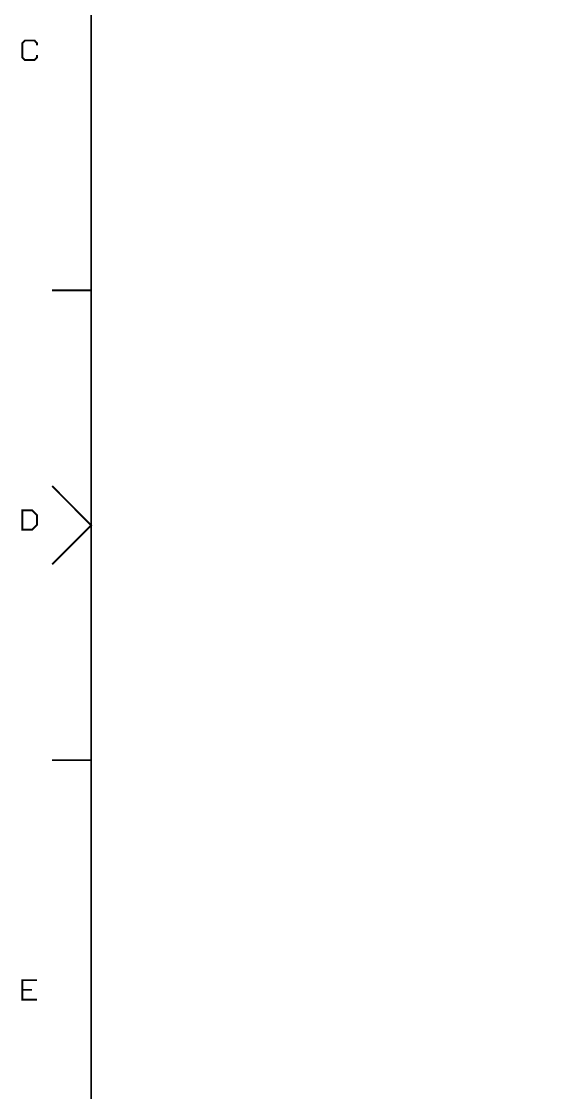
# Model space of a CAD drawing. Extents: x -13981 to 19531, y -9981 to 12034.
# Drawn here: x -13921 to -10508, y -2598 to 4242 of the extents above; entities that cross this region are included whole.
import ezdxf

# ---------------------------------------------------------------- set-up
doc = ezdxf.new("R2010")
doc.units = 0
doc.header["$MEASUREMENT"] = 0
doc.layers.add('1', color=3, linetype='CONTINUOUS')

msp = doc.modelspace()

# ---------------------------------------------------------------- linework, layer by layer
at = {"layer": '1', "const_width": 12}
for points in [[(-13475, -9475), (-13475, 11525), (19025, 11525)], [(-13822, 4089), (-13822, 4104), (-13837, 4120), (-13899, 4120), (-13915, 4104), (-13915, 4011), (-13899, 3996), (-13837, 3996), (-13822, 4011), (-13822, 4027)], [(-13725, 2525), (-13475, 2525)], [(-13725, 1275), (-13475, 1025), (-13725, 775)], [(-13725, -475), (-13475, -475)], [(-13822, -2004), (-13915, -2004), (-13915, -1880), (-13822, -1880)], [(-13915, -1942), (-13853, -1942)]]:
    msp.add_lwpolyline(points, dxfattribs=at)
msp.add_lwpolyline([(-13915, 996), (-13853, 996), (-13822, 1027), (-13822, 1089), (-13853, 1120), (-13915, 1120)], close=True, dxfattribs=at)

doc.saveas('drawing.dxf')
